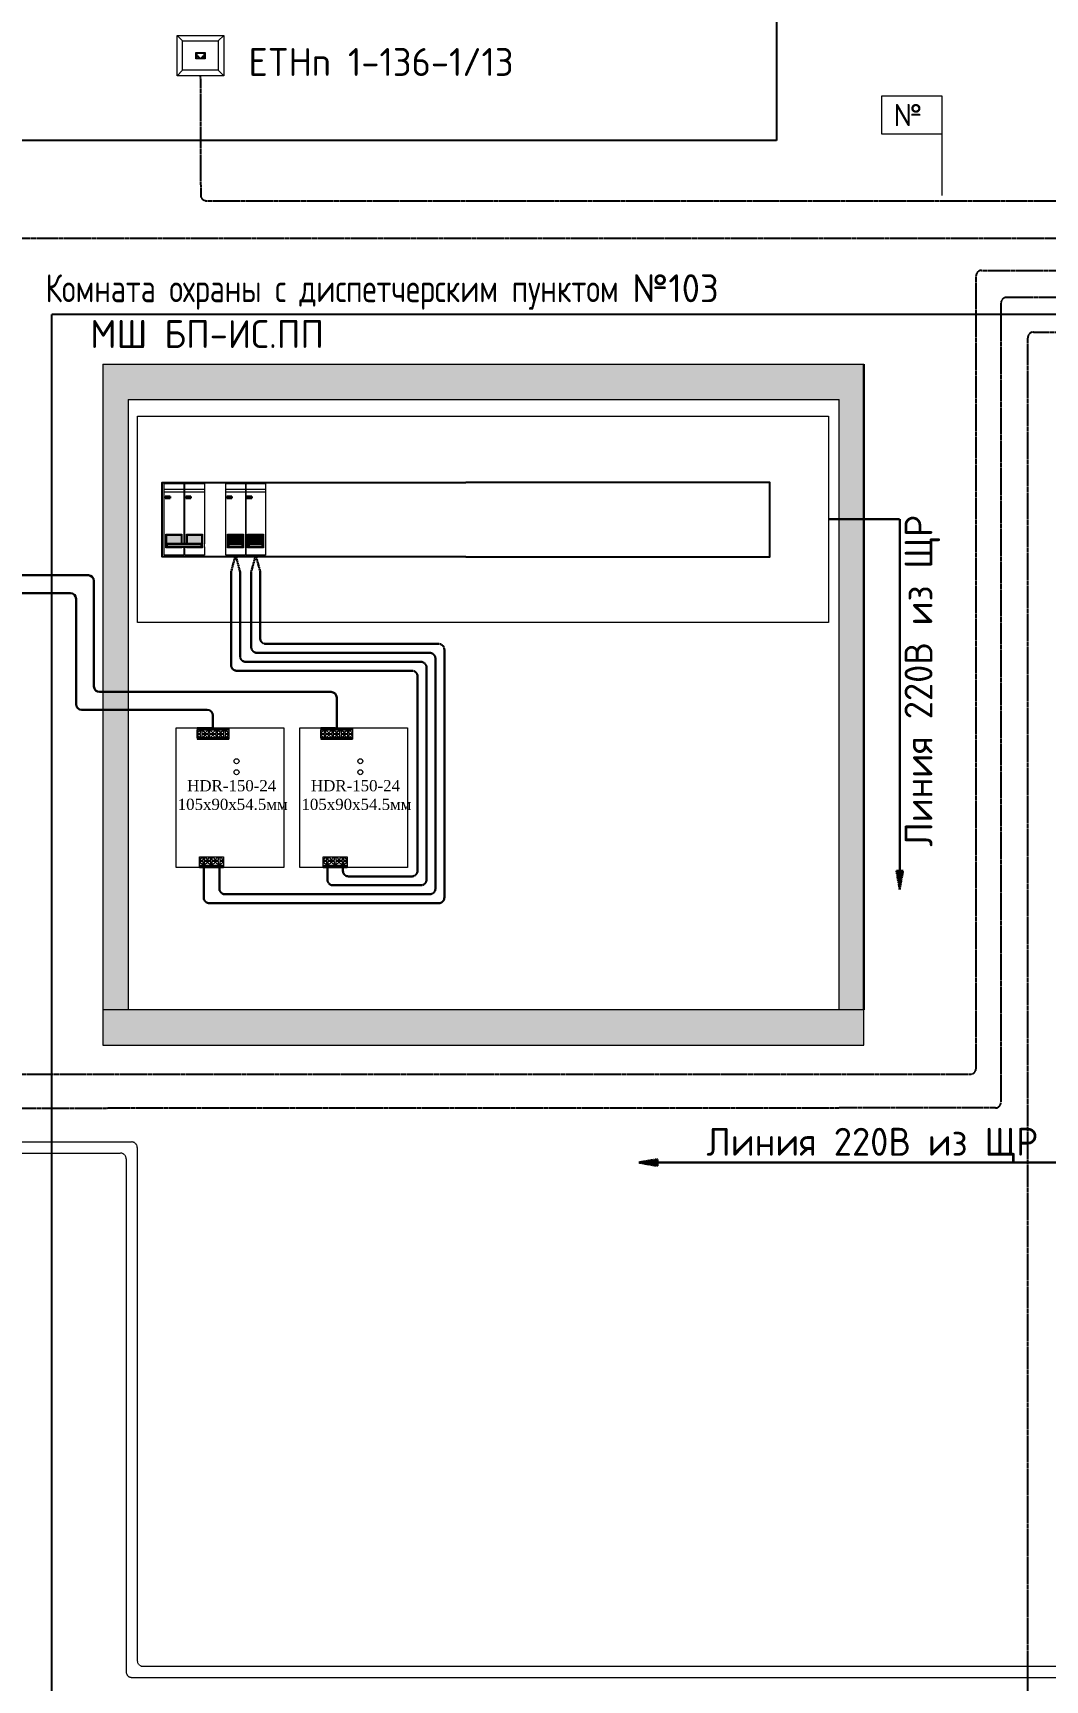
# Model space of a CAD drawing. Header units: millimetres. Extents: x -695119 to 412940, y -249585 to 622758.
# Drawn here: x -595895 to -586838, y 17115 to 31856 of the extents above; entities that cross this region are included whole.
import ezdxf
from ezdxf.enums import TextEntityAlignment as Align

# ---------------------------------------------------------------- set-up
doc = ezdxf.new("R2010")
doc.units = ezdxf.units.MM
doc.linetypes.add('DASH', pattern=[0.75, 0.5, -0.25])
doc.linetypes.add('DASHED2', pattern=[9.525, 6.35, -3.175])
for name, color, linetype, lineweight in [('(АР) Текст', 7, 'Continuous', 25), ('0.7', 2, 'Continuous', 50), ('1.АПС_текст', 7, 'Continuous', 15), ('_СС_КНС-Внешние связи', 250, 'Continuous', 30), ('UTP', 5, 'Continuous', 30), ('АПС', 255, 'Continuous', 30), ('Структурная', 7, 'Continuous', 30)]:
    doc.layers.add(name, color=color, linetype=linetype, lineweight=lineweight)
doc.layers.add('_19D-Телекоммуникационные шкафы', color=7, linetype='Continuous')
doc.layers.add('PDF _Оформление-Надписи', color=7, linetype='Continuous')
doc.styles.add('GOST-2.304_Type-B_italic', font='')
doc.styles.get('GOST-2.304_Type-B_italic').set_extended_font_data('GOST type B')

msp = doc.modelspace()

# ---------------------------------------------------------------- hatches: boundary and pattern name
at = {"lineweight": 0, "true_color": 0xc7c8ca}
h = msp.add_hatch(color=9, dxfattribs=at)
h.dxf.hatch_style = 1
h.paths.add_polyline_path([(-595268.543, 23746.37), (-595043.921, 23746.37), (-595043.921, 28574.496), (-588679.429, 28574.496), (-588679.429, 23111.85), (-588459.243, 23111.85), (-588459.243, 28890.619), (-595268.543, 28890.619)])
h.paths.add_polyline_path([(-595043.921, 23746.37), (-595268.543, 23746.37), (-595268.543, 23452.732), (-595043.921, 23452.732)], flags=17)
h.paths.add_polyline_path([(-595043.921, 23452.732), (-595268.543, 23452.732), (-595268.543, 23111.85), (-595043.921, 23111.85)], flags=17)
h.paths.add_polyline_path([(-588459.243, 22796.488), (-588459.243, 23111.85), (-595268.543, 23111.85), (-595268.543, 22796.488)])
h.paths.add_polyline_path([(-578703.611, 28910.462), (-576474.927, 28910.462), (-576474.927, 29430.925), (-578703.611, 29430.925)], flags=9)
h.paths.add_polyline_path([(-595346.738, 28900.12), (-593309.05, 28900.12), (-593309.05, 29420.584), (-595346.738, 29420.584)], flags=9)
h.paths.add_polyline_path([(-577934.839, 12820.183), (-576492.649, 12820.183), (-576492.649, 13340.647), (-577934.839, 13340.647)], flags=9)
h.paths.add_polyline_path([(-577934.839, 13203.358), (-576492.649, 13203.358), (-576492.649, 13723.822), (-577934.839, 13723.822)], flags=9)
h.paths.add_polyline_path([(-585825.423, 20340.46), (-585159.71, 20340.46), (-585159.71, 21101.275), (-585825.423, 21101.275)], flags=9)
h.paths.add_polyline_path([(-585809.572, 19722.612), (-585175.561, 19722.612), (-585175.561, 20483.426), (-585809.572, 20483.426)], flags=9)
h.paths.add_polyline_path([(-585809.572, 19109.399), (-585175.561, 19109.399), (-585175.561, 19870.214), (-585809.572, 19870.214)], flags=9)
h.paths.add_polyline_path([(-585777.872, 18491.551), (-585207.261, 18491.551), (-585207.261, 19252.365), (-585777.872, 19252.365)], flags=9)
h.paths.add_polyline_path([(-585888.824, 27759.278), (-585096.309, 27759.278), (-585096.309, 28520.092), (-585888.824, 28520.092)], flags=9)
h.paths.add_polyline_path([(-585888.824, 27141.43), (-585096.309, 27141.43), (-585096.309, 27902.244), (-585888.824, 27902.244)], flags=9)
h.paths.add_polyline_path([(-585904.674, 26523.581), (-585080.459, 26523.581), (-585080.459, 27284.395), (-585904.674, 27284.395)], flags=9)
h.paths.add_polyline_path([(-585888.824, 25905.733), (-585096.309, 25905.733), (-585096.309, 26666.547), (-585888.824, 26666.547)], flags=9)
h.paths.add_polyline_path([(-585888.824, 25287.884), (-585096.309, 25287.884), (-585096.309, 26048.698), (-585888.824, 26048.698)], flags=9)
h.paths.add_polyline_path([(-585857.123, 24670.036), (-585128.01, 24670.036), (-585128.01, 25430.85), (-585857.123, 25430.85)], flags=9)
h.paths.add_polyline_path([(-585888.824, 24052.187), (-585096.309, 24052.187), (-585096.309, 24813.001), (-585888.824, 24813.001)], flags=9)
h.paths.add_polyline_path([(-585809.572, 23429.703), (-585175.561, 23429.703), (-585175.561, 24190.517), (-585809.572, 24190.517)], flags=9)
h.paths.add_polyline_path([(-585809.572, 22811.854), (-585175.561, 22811.854), (-585175.561, 23572.668), (-585809.572, 23572.668)], flags=9)
h.paths.add_polyline_path([(-585809.572, 22194.006), (-585175.561, 22194.006), (-585175.561, 22954.82), (-585809.572, 22954.82)], flags=9)
h.paths.add_polyline_path([(-585809.572, 21580.793), (-585175.561, 21580.793), (-585175.561, 22341.607), (-585809.572, 22341.607)], flags=9)
h.paths.add_polyline_path([(-585809.572, 20962.945), (-585175.561, 20962.945), (-585175.561, 21723.759), (-585809.572, 21723.759)], flags=9)
h.paths.add_polyline_path([(-586139.567, 14527.926), (-583319.648, 14527.926), (-583319.648, 15465.056), (-586139.567, 15465.056)], flags=9)
h.paths.add_polyline_path([(-580650.537, 14608.861), (-577784.575, 14608.861), (-577784.575, 15129.325), (-580650.537, 15129.325)], flags=9)
h.paths.add_polyline_path([(-580767.933, 15858.76), (-579507.531, 15858.76), (-579507.531, 16379.224), (-580767.933, 16379.224)], flags=9)
h.paths.add_polyline_path([(-581885.336, 14245.394), (-580223.33, 14245.394), (-580223.33, 15184.059), (-581885.336, 15184.059)], flags=9)
h.paths.add_polyline_path([(-585682.233, 12963.699), (-582944.682, 12963.699), (-582944.682, 13900.829), (-585682.233, 13900.829)], flags=9)
h.paths.add_polyline_path([(-583932.891, 14092.543), (-582814.141, 14092.543), (-582814.141, 14523.793), (-583932.891, 14523.793)], flags=9)
h.paths.add_polyline_path([(-586156.635, 14092.543), (-585087.885, 14092.543), (-585087.885, 14523.793), (-586156.635, 14523.793)], flags=9)
h.paths.add_polyline_path([(-579744.146, 13235.054), (-578950.319, 13235.054), (-578950.319, 13755.518), (-579744.146, 13755.518)], flags=9)
h.paths.add_polyline_path([(-586445.859, 16366.73), (-582431.194, 16366.73), (-582431.194, 16887.193), (-586445.859, 16887.193)], flags=9)
at = {"lineweight": 15, "true_color": 0xf8d731}
h = msp.add_hatch(color=40, dxfattribs=at)
h.dxf.hatch_style = 1
h.paths.add_polyline_path([(-594569.515, 27362.57), (-594695.929, 27362.57), (-594695.929, 27283.774), (-594569.515, 27283.751)])
h.paths.add_polyline_path([(-594385.178, 27362.57), (-594511.593, 27362.57), (-594511.593, 27283.741), (-594385.178, 27283.718)])
h.paths.add_polyline_path([(-594385.173, 27283.718), (-594695.913, 27283.774), (-594695.929, 27271.009), (-594695.929, 27258.244), (-594385.204, 27258.187)])
h = msp.add_hatch(color=40, dxfattribs=at)
h.dxf.hatch_style = 1
h.paths.add_polyline_path([(-594011.777, 27370.707), (-594019.026, 27370.707), (-594019.026, 27362.57), (-594145.441, 27362.57), (-594145.441, 27257.744), (-594145.441, 27248.892), (-594011.777, 27248.892)], flags=17)
h.paths.add_polyline_path([(-594019.527, 27283.774), (-594019.558, 27258.244), (-594144.51, 27258.244), (-594144.478, 27283.774)], flags=0)
h.paths.add_polyline_path([(-594011.777, 27370.707), (-594019.026, 27370.707), (-594019.026, 27362.57), (-594145.441, 27362.57), (-594145.441, 27257.744), (-594145.441, 27257.243), (-594145.441, 27248.892), (-594011.777, 27248.892)], flags=17)
h = msp.add_hatch(color=40, dxfattribs=at)
h.dxf.hatch_style = 1
h.paths.add_polyline_path([(-594019.026, 27362.57), (-594145.441, 27362.57), (-594145.441, 27257.243), (-594019.026, 27257.243)])
h.paths.add_polyline_path([(-594019.527, 27283.774), (-594019.558, 27258.244), (-594144.51, 27258.244), (-594144.478, 27283.774)], flags=16)
h = msp.add_hatch(color=40, dxfattribs=at)
h.dxf.hatch_style = 1
h.paths.add_polyline_path([(-594019.558, 27258.244), (-594019.527, 27283.774), (-594144.478, 27283.774), (-594144.51, 27258.244)])
h.paths.add_polyline_path([(-593964.123, 27258.244), (-593839.162, 27258.244), (-593839.13, 27283.774), (-593964.091, 27283.774)])
h = msp.add_hatch(color=40, dxfattribs=at)
h.dxf.hatch_style = 1
h.paths.add_polyline_path([(-593838.606, 27362.57), (-593965.02, 27362.57), (-593965.02, 27258.244), (-593965.02, 27257.243), (-593838.606, 27257.243)])
h.paths.add_polyline_path([(-593839.13, 27283.774), (-593839.162, 27258.244), (-593964.123, 27258.244), (-593964.091, 27283.774)], flags=0)
h.paths.add_polyline_path([(-593839.13, 27283.774), (-593964.091, 27283.774), (-593964.123, 27258.244), (-593839.162, 27258.244)], flags=16)
at = {"layer": 'UTP', "linetype": 'DASH', "lineweight": 30, "ltscale": 10, "true_color": 0xf26722}
h = msp.add_hatch(color=30, dxfattribs=at)
h.dxf.hatch_style = 1
h.paths.add_polyline_path([(-588108.363, 24358.245), (-588138.363, 24358.245), (-588138.363, 24191.31)])
h.paths.add_polyline_path([(-588138.363, 24191.31), (-588138.363, 24358.245), (-588168.363, 24358.245)])
h = msp.add_hatch(color=30, dxfattribs=at)
h.dxf.hatch_style = 1
h.paths.add_polyline_path([(-590306.784, 21716.764), (-590306.784, 21746.764), (-590473.719, 21746.764)])
h.paths.add_polyline_path([(-590473.719, 21746.764), (-590306.784, 21746.764), (-590306.784, 21776.764)])

# ---------------------------------------------------------------- linework, layer by layer
at = {"layer": '(АР) Текст', "color": 7, "lineweight": 15}
for p, q in [((-595268.543, 28890.619), (-595268.543, 23111.85)), ((-595268.543, 28890.619), (-588459.243, 28890.619)), ((-595043.921, 28574.496), (-595043.921, 23111.85)), ((-595043.921, 28574.496), (-588679.429, 28574.496)), ((-588679.429, 23111.85), (-588679.429, 28574.496))]:
    msp.add_line(p, q, dxfattribs=at)
for points in [[(-594958.389, 28426.609), (-588776.057, 28426.609), (-588776.057, 26580.276), (-594958.389, 26580.276)], [(-594739.633, 27832.026), (-589300.313, 27832.026), (-589300.313, 27167.995), (-594739.633, 27167.995)], [(-588459.243, 23111.85), (-595268.543, 23111.85), (-595268.543, 22796.488), (-588459.243, 22796.488)]]:
    msp.add_lwpolyline(points, close=True, dxfattribs=at)
at = {"layer": '(АР) Текст', "color": 7}
for points in [[(-592019.973, 27167.995), (-594739.633, 27167.995), (-594739.633, 27832.026), (-592019.973, 27832.026)], [(-592019.973, 27167.995), (-589300.313, 27167.995), (-589300.313, 27832.026), (-592019.973, 27832.026)]]:
    msp.add_lwpolyline(points, dxfattribs=at)
at = {"lineweight": 30}
msp.add_line((-588459.243, 23111.85), (-588459.243, 28890.619), dxfattribs=at)
at = {"color": 0, "lineweight": 5}
for p, q in [((-594718.866, 27823.774), (-594544.448, 27823.774)), ((-594718.866, 27182.824), (-594718.866, 27823.774)), ((-594718.866, 27772.741), (-594544.448, 27772.741)), ((-594718.866, 27747.235), (-594718.866, 27772.741)), ((-594544.448, 27747.235), (-594718.866, 27747.235)), ((-594544.448, 27823.774), (-594544.448, 27283.774)), ((-594544.448, 27772.741), (-594544.448, 27747.235)), ((-594534.529, 27823.774), (-594360.112, 27823.774)), ((-594534.529, 27283.774), (-594534.529, 27823.774)), ((-594534.529, 27772.741), (-594360.112, 27772.741)), ((-594534.529, 27747.235), (-594534.529, 27772.741)), ((-594360.112, 27747.235), (-594534.529, 27747.235)), ((-594360.112, 27823.774), (-594360.112, 27283.774)), ((-594360.112, 27772.741), (-594360.112, 27747.235)), ((-594168.377, 27823.774), (-593993.96, 27823.774)), ((-594168.377, 27258.244), (-594168.377, 27823.774)), ((-594168.377, 27772.741), (-593993.96, 27772.741)), ((-594168.377, 27747.235), (-594168.377, 27772.741)), ((-593993.96, 27747.235), (-594168.377, 27747.235)), ((-593993.96, 27823.774), (-593993.96, 27182.824)), ((-593993.96, 27772.741), (-593993.96, 27747.235)), ((-593987.957, 27823.774), (-593813.539, 27823.774)), ((-593987.957, 27258.244), (-593987.957, 27823.774)), ((-593987.957, 27772.741), (-593813.539, 27772.741)), ((-593987.957, 27747.235), (-593987.957, 27772.741)), ((-593813.539, 27747.235), (-593987.957, 27747.235)), ((-593813.539, 27823.774), (-593813.539, 27182.824)), ((-593813.539, 27772.741), (-593813.539, 27747.235)), ((-594704.297, 27370.707), (-594562.265, 27370.707)), ((-594704.297, 27248.892), (-594704.297, 27370.707)), ((-594695.929, 27362.57), (-594695.929, 27370.707)), ((-594695.929, 27362.57), (-594569.515, 27362.57)), ((-594695.929, 27257.243), (-594695.929, 27362.57)), ((-594569.515, 27362.57), (-594569.515, 27370.707)), ((-594569.515, 27362.57), (-594569.515, 27283.774)), ((-594562.265, 27370.707), (-594562.265, 27283.774)), ((-594519.961, 27370.707), (-594377.929, 27370.707)), ((-594519.961, 27283.774), (-594519.961, 27370.707)), ((-594511.593, 27362.57), (-594511.593, 27370.707)), ((-594511.593, 27362.57), (-594385.178, 27362.57)), ((-594511.593, 27283.774), (-594511.593, 27362.57)), ((-594385.178, 27362.57), (-594385.178, 27370.707)), ((-594385.178, 27362.57), (-594385.178, 27283.774)), ((-594377.929, 27370.707), (-594377.929, 27283.774)), ((-594377.927, 27258.243), (-594377.927, 27283.75)), ((-594360.112, 27258.244), (-594360.112, 27283.75)), ((-594153.809, 27370.707), (-594011.777, 27370.707)), ((-594153.809, 27258.244), (-594153.809, 27370.707)), ((-594145.441, 27362.57), (-594145.441, 27370.707)), ((-594145.441, 27362.57), (-594019.026, 27362.57)), ((-594145.441, 27257.744), (-594145.441, 27362.57)), ((-594019.026, 27362.57), (-594019.026, 27370.707)), ((-594019.026, 27362.57), (-594019.026, 27257.243)), ((-594011.777, 27370.707), (-594011.777, 27248.892)), ((-593973.388, 27370.707), (-593831.356, 27370.707)), ((-593973.388, 27258.244), (-593973.388, 27370.707)), ((-593965.02, 27362.57), (-593965.02, 27370.707)), ((-593965.02, 27362.57), (-593838.606, 27362.57)), ((-593965.02, 27258.244), (-593965.02, 27362.57)), ((-593838.606, 27362.57), (-593838.606, 27370.707)), ((-593838.606, 27362.57), (-593838.606, 27257.243)), ((-593831.356, 27370.707), (-593831.356, 27248.892)), ((-594544.448, 27182.824), (-594718.866, 27182.824)), ((-594562.265, 27248.892), (-594704.297, 27248.892)), ((-594569.515, 27257.243), (-594695.929, 27257.243)), ((-594695.929, 27257.243), (-594695.929, 27248.892)), ((-594569.515, 27258.244), (-594569.515, 27257.243)), ((-594569.515, 27257.243), (-594569.515, 27248.892)), ((-594562.265, 27258.244), (-594562.265, 27248.892)), ((-594544.448, 27258.244), (-594544.448, 27182.824)), ((-594534.529, 27182.824), (-594534.529, 27258.244)), ((-594360.112, 27182.824), (-594534.529, 27182.824)), ((-594519.961, 27248.892), (-594519.961, 27258.244)), ((-594377.929, 27248.892), (-594519.961, 27248.892)), ((-594511.593, 27257.243), (-594511.593, 27258.244)), ((-594385.178, 27257.243), (-594511.593, 27257.243)), ((-594511.593, 27257.243), (-594511.593, 27248.892)), ((-594385.178, 27258.244), (-594385.178, 27257.243)), ((-594385.178, 27257.243), (-594385.178, 27248.892)), ((-594377.929, 27258.244), (-594377.929, 27248.892)), ((-594360.112, 27258.244), (-594360.112, 27182.824)), ((-594168.377, 27182.824), (-594168.377, 27258.244)), ((-593993.96, 27182.824), (-594168.377, 27182.824)), ((-594153.809, 27248.892), (-594153.809, 27258.244)), ((-594011.777, 27248.892), (-594153.809, 27248.892)), ((-594145.441, 27257.243), (-594145.441, 27258.244)), ((-594019.026, 27257.243), (-594145.441, 27257.243)), ((-594145.441, 27257.243), (-594145.441, 27248.892)), ((-594019.026, 27257.243), (-594019.026, 27248.892)), ((-593987.957, 27182.824), (-593987.957, 27258.244)), ((-593813.539, 27182.824), (-593987.957, 27182.824)), ((-593973.388, 27248.892), (-593973.388, 27258.244)), ((-593831.356, 27248.892), (-593973.388, 27248.892)), ((-593965.02, 27257.243), (-593965.02, 27258.244)), ((-593838.606, 27257.243), (-593965.02, 27257.243)), ((-593965.02, 27257.243), (-593965.02, 27248.892)), ((-593838.606, 27257.243), (-593838.606, 27248.892))]:
    msp.add_line(p, q, dxfattribs=at)
at = {"color": 240, "lineweight": 30, "true_color": 0xed1f24}
for p, q in [((-594710.23, 27706.329), (-594666.263, 27706.329)), ((-594710.23, 27691.875), (-594710.23, 27706.329)), ((-594666.263, 27691.875), (-594710.23, 27691.875)), ((-594666.263, 27706.329), (-594666.263, 27691.875)), ((-594525.894, 27706.329), (-594481.926, 27706.329)), ((-594525.894, 27691.875), (-594525.894, 27706.329)), ((-594481.926, 27691.875), (-594525.894, 27691.875)), ((-594481.926, 27706.329), (-594481.926, 27691.875)), ((-594159.741, 27706.329), (-594115.774, 27706.329)), ((-594159.741, 27691.875), (-594159.741, 27706.329)), ((-594115.774, 27691.875), (-594159.741, 27691.875)), ((-594115.774, 27706.329), (-594115.774, 27691.875)), ((-593979.321, 27706.329), (-593935.354, 27706.329)), ((-593979.321, 27691.875), (-593979.321, 27706.329)), ((-593935.354, 27691.875), (-593979.321, 27691.875)), ((-593935.354, 27706.329), (-593935.354, 27691.875))]:
    msp.add_line(p, q, dxfattribs=at)
at = {"color": 0, "lineweight": 15}
for p, q in [((-594612.539, 25637.842), (-593650.577, 25637.842)), ((-594612.539, 24387.642), (-594612.539, 25637.842)), ((-593650.577, 25637.842), (-593650.577, 24387.642)), ((-593505.06, 25637.842), (-592543.098, 25637.842)), ((-593505.06, 24387.642), (-593505.06, 25637.842)), ((-592543.098, 25637.842), (-592543.098, 24387.642)), ((-593650.577, 24387.642), (-594612.539, 24387.642)), ((-594404.093, 24387.642), (-594190.736, 24387.642)), ((-592543.098, 24387.642), (-593505.06, 24387.642)), ((-593296.614, 24387.642), (-593083.257, 24387.642))]:
    msp.add_line(p, q, dxfattribs=at)
at = {"color": 0, "lineweight": 0}
for p, q in [((-594297.539, 25637.842), (-594425.88, 25637.842)), ((-594425.88, 25637.842), (-594425.88, 25536.359)), ((-594425.88, 25627.842), (-594142.813, 25627.842)), ((-594425.88, 25617.842), (-594142.813, 25617.842)), ((-594425.88, 25617.842), (-594142.813, 25617.842)), ((-594425.88, 25546.359), (-594425.88, 25617.842)), ((-594425.88, 25546.359), (-594142.813, 25546.359)), ((-594142.813, 25546.359), (-594425.88, 25546.359)), ((-594425.88, 25536.359), (-594142.813, 25536.359)), ((-594418.991, 25576.929), (-594418.991, 25587.273)), ((-594418.991, 25587.273), (-594394.007, 25587.273)), ((-594394.007, 25576.929), (-594418.991, 25576.929)), ((-594394.007, 25587.273), (-594394.007, 25612.256)), ((-594394.007, 25612.256), (-594383.664, 25612.256)), ((-594394.007, 25551.946), (-594394.007, 25576.929)), ((-594383.664, 25551.946), (-594394.007, 25551.946)), ((-594383.664, 25612.256), (-594383.664, 25587.273)), ((-594383.664, 25587.273), (-594358.681, 25587.273)), ((-594358.681, 25576.929), (-594383.664, 25576.929)), ((-594383.664, 25576.929), (-594383.664, 25551.946)), ((-594358.681, 25587.273), (-594358.681, 25576.929)), ((-594349.488, 25576.929), (-594349.488, 25587.273)), ((-594349.488, 25587.273), (-594324.505, 25587.273)), ((-594324.505, 25576.929), (-594349.488, 25576.929)), ((-594324.505, 25587.273), (-594324.505, 25612.256)), ((-594324.505, 25612.256), (-594314.161, 25612.256)), ((-594324.505, 25551.946), (-594324.505, 25576.929)), ((-594314.161, 25551.946), (-594324.505, 25551.946)), ((-594314.161, 25612.256), (-594314.161, 25587.273)), ((-594314.161, 25587.273), (-594289.178, 25587.273)), ((-594289.178, 25576.929), (-594314.161, 25576.929)), ((-594314.161, 25576.929), (-594314.161, 25551.946)), ((-594297.539, 25637.842), (-594142.813, 25637.842)), ((-594289.178, 25587.273), (-594289.178, 25576.929)), ((-594279.944, 25576.929), (-594279.944, 25587.273)), ((-594279.944, 25587.273), (-594254.96, 25587.273)), ((-594254.96, 25576.929), (-594279.944, 25576.929)), ((-594254.96, 25587.273), (-594254.96, 25612.256)), ((-594254.96, 25612.256), (-594244.617, 25612.256)), ((-594254.96, 25551.946), (-594254.96, 25576.929)), ((-594244.617, 25551.946), (-594254.96, 25551.946)), ((-594244.617, 25612.256), (-594244.617, 25587.273)), ((-594244.617, 25587.273), (-594219.634, 25587.273)), ((-594219.634, 25576.929), (-594244.617, 25576.929)), ((-594244.617, 25576.929), (-594244.617, 25551.946)), ((-594219.634, 25587.273), (-594219.634, 25576.929)), ((-594210.42, 25576.929), (-594210.42, 25587.273)), ((-594210.42, 25587.273), (-594185.437, 25587.273)), ((-594185.437, 25576.929), (-594210.42, 25576.929)), ((-594185.437, 25587.273), (-594185.437, 25612.256)), ((-594185.437, 25612.256), (-594175.094, 25612.256)), ((-594185.437, 25551.946), (-594185.437, 25576.929)), ((-594175.094, 25551.946), (-594185.437, 25551.946)), ((-594175.094, 25612.256), (-594175.094, 25587.273)), ((-594175.094, 25587.273), (-594150.11, 25587.273)), ((-594150.11, 25576.929), (-594175.094, 25576.929)), ((-594175.094, 25576.929), (-594175.094, 25551.946)), ((-594150.11, 25587.273), (-594150.11, 25576.929)), ((-594142.813, 25637.842), (-594142.813, 25536.359)), ((-594142.813, 25617.842), (-594142.813, 25546.359)), ((-593190.06, 25637.842), (-593318.401, 25637.842)), ((-593318.401, 25637.842), (-593318.401, 25536.359)), ((-593318.401, 25627.842), (-593035.334, 25627.842)), ((-593318.401, 25617.842), (-593035.334, 25617.842)), ((-593318.401, 25617.842), (-593035.334, 25617.842)), ((-593318.401, 25546.359), (-593318.401, 25617.842)), ((-593318.401, 25546.359), (-593035.334, 25546.359)), ((-593035.334, 25546.359), (-593318.401, 25546.359)), ((-593318.401, 25536.359), (-593035.334, 25536.359)), ((-593311.512, 25576.929), (-593311.512, 25587.273)), ((-593311.512, 25587.273), (-593286.529, 25587.273)), ((-593286.529, 25576.929), (-593311.512, 25576.929)), ((-593286.529, 25587.273), (-593286.529, 25612.256)), ((-593286.529, 25612.256), (-593276.185, 25612.256)), ((-593286.529, 25551.946), (-593286.529, 25576.929)), ((-593276.185, 25551.946), (-593286.529, 25551.946)), ((-593276.185, 25612.256), (-593276.185, 25587.273)), ((-593276.185, 25587.273), (-593251.202, 25587.273)), ((-593251.202, 25576.929), (-593276.185, 25576.929)), ((-593276.185, 25576.929), (-593276.185, 25551.946)), ((-593251.202, 25587.273), (-593251.202, 25576.929)), ((-593242.009, 25576.929), (-593242.009, 25587.273)), ((-593242.009, 25587.273), (-593217.026, 25587.273)), ((-593217.026, 25576.929), (-593242.009, 25576.929)), ((-593217.026, 25587.273), (-593217.026, 25612.256)), ((-593217.026, 25612.256), (-593206.682, 25612.256)), ((-593217.026, 25551.946), (-593217.026, 25576.929)), ((-593206.682, 25551.946), (-593217.026, 25551.946)), ((-593206.682, 25612.256), (-593206.682, 25587.273)), ((-593206.682, 25587.273), (-593181.699, 25587.273)), ((-593181.699, 25576.929), (-593206.682, 25576.929)), ((-593206.682, 25576.929), (-593206.682, 25551.946)), ((-593190.06, 25637.842), (-593035.334, 25637.842)), ((-593181.699, 25587.273), (-593181.699, 25576.929)), ((-593172.465, 25576.929), (-593172.465, 25587.273)), ((-593172.465, 25587.273), (-593147.482, 25587.273)), ((-593147.482, 25576.929), (-593172.465, 25576.929)), ((-593147.482, 25587.273), (-593147.482, 25612.256)), ((-593147.482, 25612.256), (-593137.138, 25612.256)), ((-593147.482, 25551.946), (-593147.482, 25576.929)), ((-593137.138, 25551.946), (-593147.482, 25551.946)), ((-593137.138, 25612.256), (-593137.138, 25587.273)), ((-593137.138, 25587.273), (-593112.155, 25587.273)), ((-593112.155, 25576.929), (-593137.138, 25576.929)), ((-593137.138, 25576.929), (-593137.138, 25551.946)), ((-593112.155, 25587.273), (-593112.155, 25576.929)), ((-593102.941, 25576.929), (-593102.941, 25587.273)), ((-593102.941, 25587.273), (-593077.958, 25587.273)), ((-593077.958, 25576.929), (-593102.941, 25576.929)), ((-593077.958, 25587.273), (-593077.958, 25612.256)), ((-593077.958, 25612.256), (-593067.615, 25612.256)), ((-593077.958, 25551.946), (-593077.958, 25576.929)), ((-593067.615, 25551.946), (-593077.958, 25551.946)), ((-593067.615, 25612.256), (-593067.615, 25587.273)), ((-593067.615, 25587.273), (-593042.631, 25587.273)), ((-593042.631, 25576.929), (-593067.615, 25576.929)), ((-593067.615, 25576.929), (-593067.615, 25551.946)), ((-593042.631, 25587.273), (-593042.631, 25576.929)), ((-593035.334, 25637.842), (-593035.334, 25536.359)), ((-593035.334, 25617.842), (-593035.334, 25546.359)), ((-594404.093, 24483.294), (-594190.736, 24483.294)), ((-594404.093, 24387.642), (-594404.093, 24483.294)), ((-594372.221, 24451.512), (-594372.221, 24476.495)), ((-594372.221, 24476.495), (-594361.878, 24476.495)), ((-594361.878, 24476.495), (-594361.878, 24451.512)), ((-594302.718, 24451.512), (-594302.718, 24476.495)), ((-594302.718, 24476.495), (-594292.375, 24476.495)), ((-594292.375, 24476.495), (-594292.375, 24451.512)), ((-594233.174, 24451.512), (-594233.174, 24476.495)), ((-594233.174, 24476.495), (-594222.831, 24476.495)), ((-594222.831, 24476.495), (-594222.831, 24451.512)), ((-594190.736, 24483.294), (-594190.736, 24387.642)), ((-593296.614, 24483.294), (-593083.257, 24483.294)), ((-593296.614, 24387.642), (-593296.614, 24483.294)), ((-593264.742, 24451.512), (-593264.742, 24476.495)), ((-593264.742, 24476.495), (-593254.399, 24476.495)), ((-593254.399, 24476.495), (-593254.399, 24451.512)), ((-593195.24, 24451.512), (-593195.24, 24476.495)), ((-593195.24, 24476.495), (-593184.896, 24476.495)), ((-593184.896, 24476.495), (-593184.896, 24451.512)), ((-593125.695, 24451.512), (-593125.695, 24476.495)), ((-593125.695, 24476.495), (-593115.352, 24476.495)), ((-593115.352, 24476.495), (-593115.352, 24451.512)), ((-593083.257, 24483.294), (-593083.257, 24387.642)), ((-594404.093, 24407.642), (-594190.736, 24407.642)), ((-594404.093, 24397.642), (-594190.736, 24397.642)), ((-594190.736, 24387.642), (-594404.093, 24387.642)), ((-594397.204, 24441.169), (-594397.204, 24451.512)), ((-594397.204, 24451.512), (-594372.221, 24451.512)), ((-594372.221, 24441.169), (-594397.204, 24441.169)), ((-594372.221, 24416.185), (-594372.221, 24441.169)), ((-594361.878, 24416.185), (-594372.221, 24416.185)), ((-594361.878, 24451.512), (-594336.894, 24451.512)), ((-594336.894, 24441.169), (-594361.878, 24441.169)), ((-594361.878, 24441.169), (-594361.878, 24416.185)), ((-594336.894, 24451.512), (-594336.894, 24441.169)), ((-594327.702, 24441.169), (-594327.702, 24451.512)), ((-594327.702, 24451.512), (-594302.718, 24451.512)), ((-594302.718, 24441.169), (-594327.702, 24441.169)), ((-594302.718, 24416.185), (-594302.718, 24441.169)), ((-594292.375, 24416.185), (-594302.718, 24416.185)), ((-594292.375, 24451.512), (-594267.392, 24451.512)), ((-594267.392, 24441.169), (-594292.375, 24441.169)), ((-594292.375, 24441.169), (-594292.375, 24416.185)), ((-594267.392, 24451.512), (-594267.392, 24441.169)), ((-594258.157, 24441.169), (-594258.157, 24451.512)), ((-594258.157, 24451.512), (-594233.174, 24451.512)), ((-594233.174, 24441.169), (-594258.157, 24441.169)), ((-594233.174, 24416.185), (-594233.174, 24441.169)), ((-594222.831, 24416.185), (-594233.174, 24416.185)), ((-594222.831, 24451.512), (-594197.847, 24451.512)), ((-594197.847, 24441.169), (-594222.831, 24441.169)), ((-594222.831, 24441.169), (-594222.831, 24416.185)), ((-594197.847, 24451.512), (-594197.847, 24441.169)), ((-593296.614, 24407.642), (-593083.257, 24407.642)), ((-593296.614, 24397.642), (-593083.257, 24397.642)), ((-593083.257, 24387.642), (-593296.614, 24387.642)), ((-593289.726, 24441.169), (-593289.726, 24451.512)), ((-593289.726, 24451.512), (-593264.742, 24451.512)), ((-593264.742, 24441.169), (-593289.726, 24441.169)), ((-593264.742, 24416.185), (-593264.742, 24441.169)), ((-593254.399, 24416.185), (-593264.742, 24416.185)), ((-593254.399, 24451.512), (-593229.415, 24451.512)), ((-593229.415, 24441.169), (-593254.399, 24441.169)), ((-593254.399, 24441.169), (-593254.399, 24416.185)), ((-593229.415, 24451.512), (-593229.415, 24441.169)), ((-593220.223, 24441.169), (-593220.223, 24451.512)), ((-593220.223, 24451.512), (-593195.24, 24451.512)), ((-593195.24, 24441.169), (-593220.223, 24441.169)), ((-593195.24, 24416.185), (-593195.24, 24441.169)), ((-593184.896, 24416.185), (-593195.24, 24416.185)), ((-593184.896, 24451.512), (-593159.913, 24451.512)), ((-593159.913, 24441.169), (-593184.896, 24441.169)), ((-593184.896, 24441.169), (-593184.896, 24416.185)), ((-593159.913, 24451.512), (-593159.913, 24441.169)), ((-593150.679, 24441.169), (-593150.679, 24451.512)), ((-593150.679, 24451.512), (-593125.695, 24451.512)), ((-593125.695, 24441.169), (-593150.679, 24441.169)), ((-593125.695, 24416.185), (-593125.695, 24441.169)), ((-593115.352, 24416.185), (-593125.695, 24416.185)), ((-593115.352, 24451.512), (-593090.368, 24451.512)), ((-593090.368, 24441.169), (-593115.352, 24441.169)), ((-593115.352, 24441.169), (-593115.352, 24416.185)), ((-593090.368, 24451.512), (-593090.368, 24441.169))]:
    msp.add_line(p, q, dxfattribs=at)
at = {"color": 0, "lineweight": 30}
for points in [[(-594695.945, 27258.244), (-594385.204, 27258.187), (-594385.173, 27283.718), (-594695.913, 27283.774)], [(-594144.51, 27258.244), (-594019.558, 27258.244), (-594019.527, 27283.774), (-594144.478, 27283.774)], [(-593964.123, 27258.244), (-593839.162, 27258.244), (-593839.13, 27283.774), (-593964.091, 27283.774)]]:
    msp.add_lwpolyline(points, close=True, dxfattribs=at)
at = {"color": 0, "lineweight": 0}
for centre, radius in [((-594388.828, 25582.101), 33.262), ((-594319.325, 25582.101), 33.262), ((-594249.781, 25582.101), 33.262), ((-594180.257, 25582.101), 33.262), ((-593281.349, 25582.101), 33.262), ((-593211.846, 25582.101), 33.262), ((-593142.302, 25582.101), 33.262), ((-593072.779, 25582.101), 33.262), ((-594072.489, 25338.604), 22.377), ((-592965.011, 25338.604), 22.377), ((-594072.489, 25239.97), 22.377), ((-592965.011, 25239.97), 22.377), ((-594367.042, 24446.34), 33.262), ((-594297.539, 24446.34), 33.262), ((-594227.995, 24446.34), 33.262), ((-593259.563, 24446.34), 33.262), ((-593190.06, 24446.34), 33.262), ((-593120.516, 24446.34), 33.262)]:
    msp.add_circle(centre, radius, dxfattribs=at)
at = {"layer": '_19D-Телекоммуникационные шкафы', "color": 5, "linetype": 'DASHED2'}
for p, q in [((-587455.359, 22588.02), (-587455.359, 29680.801)), ((-587405.359, 29730.801), (-583507.137, 29730.801)), ((-583754.742, 29483.971), (-587182.227, 29488.611)), ((-587232.227, 29438.611), (-587232.227, 22285.417)), ((-586942.115, 29178.247), (-583999.194, 29177.795)), ((-597325.239, 22538.02), (-587505.359, 22538.02)), ((-587282.227, 22235.417), (-597467.864, 22230.777))]:
    msp.add_line(p, q, dxfattribs=at)
at = {"layer": '_19D-Телекоммуникационные шкафы', "linetype": 'DASH', "ltscale": 10}
for points in [[(-599880.729, 36752.612), (-589240.102, 36752.612), (-589240.102, 30894.608), (-599880.729, 30894.608), (-599880.729, 36752.612)], [(-595726.963, 17000.023), (-595726.963, 29339.176), (-576198.173, 29339.176), (-576198.173, 12451.535), (-586614.638, 12451.535)]]:
    msp.add_lwpolyline(points, dxfattribs=at)
at = {"layer": '_19D-Телекоммуникационные шкафы', "color": 5, "linetype": 'DASHED2'}
for points in [[(-607277.524, 31474.138), (-607277.524, 30068.521, 0.414213562), (-607227.524, 30018.521), (-583011.927, 30018.521, -0.414213562), (-582961.927, 29968.521), (-582961.927, 28209.709)], [(-594396.719, 31474.138), (-594393.385, 30404.154, 0.413301365), (-594343.386, 30354.31), (-582764.322, 30354.31, -0.414213562), (-582714.322, 30304.31), (-582714.322, 28209.709)], [(-587225.54, 16105.707), (-587042.125, 16105.707, 0.414213562), (-586992.125, 16155.707), (-586992.125, 29128.247)]]:
    msp.add_lwpolyline(points, format="xyb", dxfattribs=at)
for centre, start, end in [((-587405.359, 29680.801), 90, 180), ((-587182.227, 29438.611), 90, 180), ((-586942.125, 29128.247), 89.9894816, 180), ((-587505.359, 22588.02), 270, 0), ((-587282.227, 22285.417), 270, 0)]:
    msp.add_arc(centre, 50, start, end, dxfattribs=at)
at = {"layer": '_СС_КНС-Внешние связи', "lineweight": 0}
msp.add_lwpolyline([(-588298.172, 31291.666), (-587762.636, 31291.666), (-587762.636, 30948.392), (-588298.172, 30948.392)], close=True, dxfattribs=at)
msp.add_lwpolyline([(-587762.636, 30948.392), (-587762.636, 30399.515)], dxfattribs=at)
at = {"layer": 'PDF _Оформление-Надписи', "lineweight": 0}
for points in [[(-594605.018, 31833.963), (-594187.159, 31833.963), (-594187.159, 31472.439), (-594605.018, 31472.439)], [(-594555.018, 31783.963), (-594237.159, 31783.963), (-594237.159, 31522.439), (-594555.018, 31522.439)], [(-594361.234, 31622.598), (-594437.701, 31622.598), (-594437.701, 31679.75), (-594361.234, 31679.75)], [(-594361.234, 31622.598), (-594437.701, 31622.598), (-594437.701, 31679.75), (-594361.234, 31679.75)], [(-594399.6, 31675.252), (-594366.261, 31675.252), (-594366.261, 31648.793), (-594377.639, 31648.793), (-594377.639, 31637.415), (-594389.281, 31637.415), (-594389.281, 31626.303), (-594410.184, 31626.303), (-594410.184, 31637.415), (-594421.561, 31637.415), (-594421.561, 31648.793), (-594432.939, 31648.793), (-594432.939, 31675.252)], [(-594399.6, 31675.252), (-594366.261, 31675.252), (-594366.261, 31648.793), (-594377.639, 31648.793), (-594377.639, 31637.415), (-594389.281, 31637.415), (-594389.281, 31626.303), (-594410.184, 31626.303), (-594410.184, 31637.415), (-594421.561, 31637.415), (-594421.561, 31648.793), (-594432.939, 31648.793), (-594432.939, 31675.252)], [(-594353.305, 31622.598), (-594429.773, 31622.598), (-594429.773, 31679.75), (-594353.305, 31679.75)], [(-594353.305, 31622.598), (-594429.773, 31622.598), (-594429.773, 31679.75), (-594353.305, 31679.75)], [(-594391.671, 31675.252), (-594358.333, 31675.252), (-594358.333, 31648.793), (-594369.71, 31648.793), (-594369.71, 31637.415), (-594381.352, 31637.415), (-594381.352, 31626.303), (-594402.255, 31626.303), (-594402.255, 31637.415), (-594413.632, 31637.415), (-594413.632, 31648.793), (-594425.01, 31648.793), (-594425.01, 31675.252)], [(-594391.671, 31675.252), (-594358.333, 31675.252), (-594358.333, 31648.793), (-594369.71, 31648.793), (-594369.71, 31637.415), (-594381.352, 31637.415), (-594381.352, 31626.303), (-594402.255, 31626.303), (-594402.255, 31637.415), (-594413.632, 31637.415), (-594413.632, 31648.793), (-594425.01, 31648.793), (-594425.01, 31675.252)]]:
    msp.add_lwpolyline(points, close=True, dxfattribs=at)
for points in [[(-594555.018, 31783.963), (-594605.018, 31833.963)], [(-594237.159, 31783.963), (-594187.159, 31833.963)], [(-594555.018, 31522.439), (-594605.018, 31472.439)], [(-594237.159, 31522.439), (-594187.159, 31472.439)]]:
    msp.add_lwpolyline(points, dxfattribs=at)
at = {"layer": 'UTP', "color": 134, "linetype": 'DASH', "lineweight": 30, "ltscale": 10, "true_color": 0x23acaf}
for p, q in [((-594121.168, 27033.422), (-594121.168, 26197.934)), ((-594041.168, 27033.422), (-594041.168, 26277.842)), ((-593940.748, 27035.342), (-593940.748, 26357.842)), ((-593860.748, 27035.342), (-593860.748, 26437.842)), ((-593810.748, 26387.842), (-592263.173, 26387.842)), ((-593890.748, 26307.842), (-592343.173, 26307.842)), ((-592293.173, 26257.842), (-592293.173, 24197.642)), ((-592213.173, 26337.842), (-592213.173, 26067.842)), ((-594071.168, 26147.934), (-592503.081, 26147.934)), ((-593991.168, 26227.842), (-592423.173, 26227.842)), ((-592453.173, 26097.934), (-592453.173, 24357.642)), ((-592373.173, 26177.842), (-592373.173, 26067.842)), ((-592373.173, 26067.842), (-592373.173, 24277.642)), ((-592213.173, 26067.842), (-592213.173, 24117.642)), ((-594366.603, 24117.642), (-594366.603, 24387.642)), ((-594226.338, 24197.642), (-594226.338, 24387.642)), ((-593259.116, 24277.642), (-593259.116, 24387.642)), ((-593120.298, 24357.642), (-593120.298, 24387.642)), ((-592533.173, 24227.642), (-593209.116, 24227.642)), ((-592533.173, 24307.642), (-593070.298, 24307.642)), ((-592503.173, 24307.642), (-592533.173, 24307.642)), ((-592423.173, 24227.642), (-592533.173, 24227.642)), ((-592533.173, 24067.642), (-594316.603, 24067.642)), ((-592533.173, 24147.642), (-594176.338, 24147.642)), ((-592343.173, 24147.642), (-592533.173, 24147.642)), ((-592263.173, 24067.642), (-592533.173, 24067.642))]:
    msp.add_line(p, q, dxfattribs=at)
at = {"layer": 'UTP', "color": 30, "linetype": 'DASH', "lineweight": 30, "ltscale": 10, "true_color": 0xf26722}
for points in [[(-588776.057, 27503.442), (-588138.363, 27503.442), (-588138.363, 24358.245)], [(-588138.363, 24358.245), (-588108.363, 24358.245), (-588168.363, 24358.245), (-588138.363, 24191.31), (-588108.363, 24358.245)], [(-590306.784, 21746.764), (-590306.784, 21716.764), (-590306.784, 21776.764), (-590473.719, 21746.764), (-590306.784, 21716.764)], [(-584716.103, 21746.764), (-590306.784, 21746.764)]]:
    msp.add_lwpolyline(points, dxfattribs=at)
at = {"layer": 'UTP', "color": 134, "linetype": 'DASH', "lineweight": 30, "ltscale": 10, "true_color": 0x23acaf}
for points in [[(-594121.168, 27033.422), (-594081.168, 27182.824), (-594041.168, 27033.422)], [(-593940.748, 27035.342), (-593900.748, 27182.824)], [(-593900.748, 27182.824), (-593860.748, 27035.342)]]:
    msp.add_lwpolyline(points, dxfattribs=at)
at = {"layer": 'UTP', "color": 1, "linetype": 'DASH', "lineweight": 0, "ltscale": 10}
for points in [[(-598674.354, 24578.111), (-598674.354, 23788.093, 0.414213562), (-598624.354, 23738.093), (-597561.417, 23738.093, -0.414213562), (-597511.417, 23688.093), (-597511.417, 21980.777, 0.414213562), (-597461.417, 21930.777), (-595010.716, 21930.777, -0.414213562), (-594960.716, 21880.777), (-594960.716, 17288.747, 0.414213562), (-594910.716, 17238.747), (-577614.843, 17238.747)], [(-597613.143, 23588.093), (-597613.143, 21880.777, 0.414213562), (-597563.143, 21830.777), (-595110.716, 21830.777, -0.414213562), (-595060.716, 21780.777), (-595060.716, 17189.132, 0.414218639), (-595010.715, 17139.132), (-577519.366, 17139.435)]]:
    msp.add_lwpolyline(points, format="xyb", dxfattribs=at)
at = {"layer": 'UTP', "color": 134, "linetype": 'DASH', "lineweight": 30, "ltscale": 10, "true_color": 0x23acaf}
for centre, start, end in [((-593810.748, 26437.842), 180, 270), ((-592263.173, 26337.842), 0, 90), ((-593991.168, 26277.842), 180, 270), ((-593890.748, 26357.842), 180, 270), ((-592343.173, 26257.842), 0, 90), ((-594071.168, 26197.934), 180, 270), ((-592503.173, 26097.934), 0, 89.8951089), ((-592423.173, 26177.842), 0, 90), ((-593070.298, 24357.642), 180, 270), ((-592503.173, 24357.642), 270, 0), ((-594176.338, 24197.642), 180, 270), ((-593209.116, 24277.642), 180, 270), ((-592423.173, 24277.642), 270, 0), ((-592343.173, 24197.642), 270, 0), ((-594316.603, 24117.642), 180, 270), ((-592263.173, 24117.642), 270, 0)]:
    msp.add_arc(centre, 50, start, end, dxfattribs=at)
at = {"layer": 'Структурная', "color": 94, "ltscale": 100}
for p, q in [((-595398.543, 27002.206), (-601260.871, 27002.206)), ((-595558.543, 26842.206), (-598624.354, 26842.206)), ((-595348.543, 26682.206), (-595348.543, 26952.206)), ((-595508.543, 26682.206), (-595508.543, 26792.206)), ((-595508.543, 25847.842), (-595508.543, 26682.206)), ((-595348.543, 26007.842), (-595348.543, 26682.206)), ((-595268.543, 25957.842), (-595298.543, 25957.842)), ((-593226.262, 25957.842), (-595268.543, 25957.842)), ((-595268.543, 25797.842), (-595458.543, 25797.842)), ((-594334.346, 25797.842), (-595268.543, 25797.842)), ((-593176.262, 25637.842), (-593176.262, 25907.842)), ((-594284.346, 25637.842), (-594284.346, 25747.842))]:
    msp.add_line(p, q, dxfattribs=at)
for centre, start, end in [((-595398.543, 26952.206), 0, 90), ((-595558.543, 26792.206), 0, 90), ((-595298.543, 26007.842), 180, 270), ((-593226.262, 25907.842), 0, 90), ((-595458.543, 25847.842), 180, 270), ((-594334.346, 25747.842), 0, 90)]:
    msp.add_arc(centre, 50, start, end, dxfattribs=at)

# ---------------------------------------------------------------- texts
at = {"lineweight": 30, "char_height": 250, "attachment_point": 5, "style": 'GOST-2.304_Type-B_italic'}
for s, insert, width in [('\\pt5250;МШ БП-ИС.ПП', (-594335.739, 29161.205), 3155.97428), ('Линия 220В из ЩР', (-588383.759, 21898.399), 3227.67789)]:
    msp.add_mtext(s, dxfattribs=dict(at, insert=insert, width=width))
at = {"lineweight": 30, "insert": (-587935.916, 26058.103), "char_height": 250, "width": 3415.44144, "attachment_point": 5, "rotation": 90, "style": 'GOST-2.304_Type-B_italic'}
msp.add_mtext('Линия 220В из ЩР', dxfattribs=at)
at = {"color": 240, "lineweight": 15, "true_color": 0xed1f24, "char_height": 100, "attachment_point": 1, "style": 'GOST-2.304_Type-B_italic'}
for insert in [(-594612.539, 25169.046), (-593505.06, 25169.046)]:
    msp.add_mtext_dynamic_manual_height_columns('\\pi98.23399;{\\fTimes New Roman|b0|i0|c204|p18;\\C256;HDR-150-24\\fTimes New Roman|b0|i0|c0|p18;\\P\\pi13.26643;\\fTimes New Roman|b0|i0|c204|p18;105х90х54.5мм}', width=968.06134, gutter_width=1250, heights=[453.723], dxfattribs=dict(at, insert=insert))
at = {"layer": '0.7', "lineweight": 30, "insert": (-592778.942, 31595.69), "char_height": 250, "width": 3249.30825, "attachment_point": 5, "style": 'GOST-2.304_Type-B_italic'}
msp.add_mtext('{\\C256;\\c0;ETHn 1-136-1/13}', dxfattribs=at)
at = {"layer": '1.АПС_текст', "color": 7, "style": 'GOST-2.304_Type-B_italic'}
msp.add_text('№', height=200, dxfattribs=at).set_placement((-588063.914, 31120.295), align=Align.MIDDLE_CENTER)
at = {"layer": 'АПС', "color": 7, "lineweight": 25, "ltscale": 100, "insert": (-592769.524, 29696.012), "char_height": 250, "width": 7032.24291, "attachment_point": 2, "style": 'GOST-2.304_Type-B_italic'}
msp.add_mtext('{\\W0.8;\\C256;\\c0;Комната охраны с диспетчерским пунктом \\W1;№103}', dxfattribs=at)

doc.saveas('drawing.dxf')
